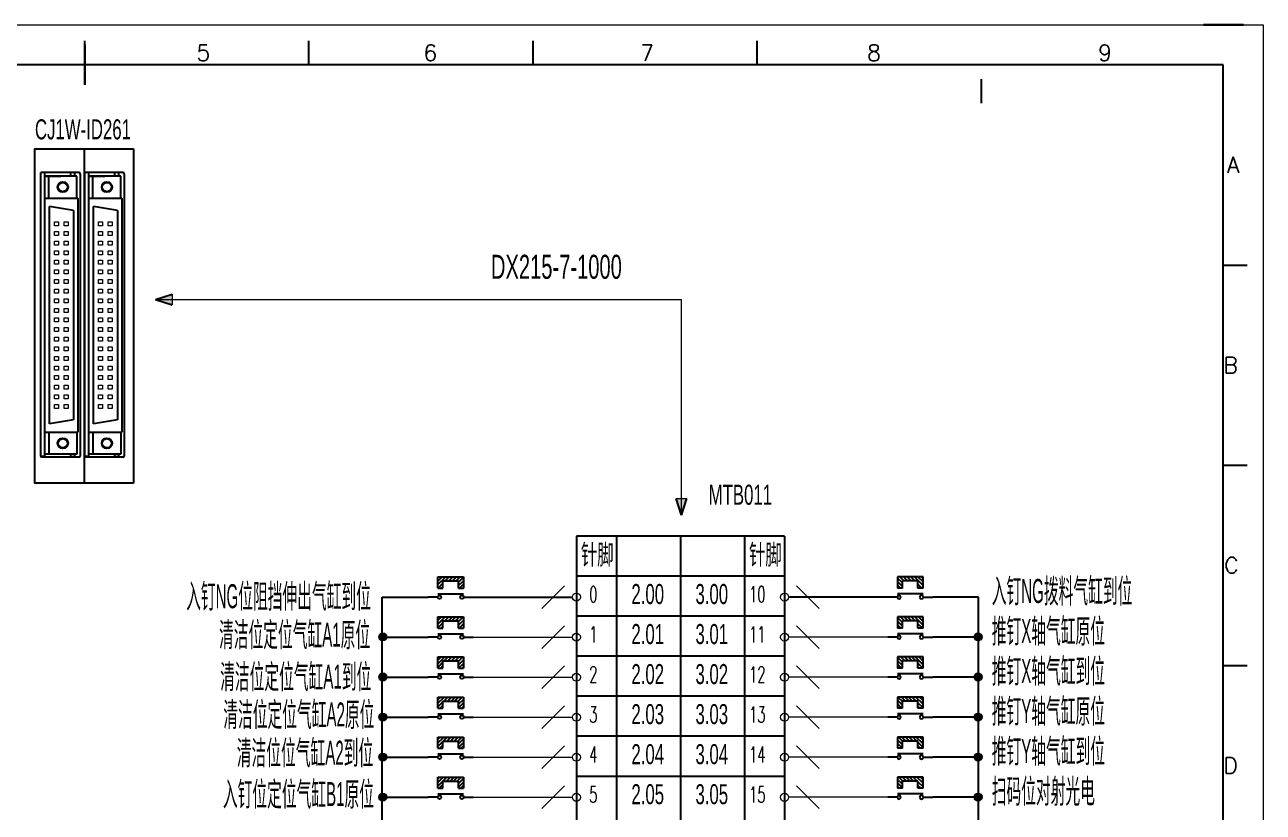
# Model space of a CAD drawing. Header units: millimetres. Extents: x 175 to 4940, y -2082 to 1907.
# Drawn here: x 1075.9 to 1230.6, y 211.4 to 309.8 of the extents above; entities that cross this region are included whole.
import ezdxf
from ezdxf.enums import TextEntityAlignment as Align

# ---------------------------------------------------------------- set-up
doc = ezdxf.new("R2010")
doc.units = ezdxf.units.MM
doc.layers.add('AE_BOR', color=1, linetype='Continuous')
doc.layers.add('Z_OM_GAIKEI', color=7, linetype='Continuous')
doc.layers.add('Dimension', color=3, linetype='Continuous', lineweight=13)
doc.styles.add('WD', font='romans.shx', dxfattribs={"width": 0.8, "bigfont": 'gbcbig.shx'})
doc.styles.add('样式 8', font='arial.ttf', dxfattribs={"width": 0.6, "height": 2.5})

# ---------------------------------------------------------------- blocks, each defined once
blk = doc.blocks.new('磁性开关')
at = {"linetype": 'ByBlock'}
h = blk.add_hatch(dxfattribs=at)
h.set_pattern_fill('ANSI31', color=256, scale=0.1, style=0)
h.paths.add_polyline_path([(-1910.88, -776.69), (-1910.88, -775.29), (-1907.69, -775.29), (-1907.69, -776.69), (-1908.31, -776.69), (-1908.31, -775.79), (-1910.25, -775.79), (-1910.25, -776.69)])
for p, q in [((-1910.88, -776.69), (-1910.88, -775.29)), ((-1910.88, -775.29), (-1907.69, -775.29)), ((-1910.25, -776.69), (-1910.25, -775.79)), ((-1910.25, -775.79), (-1908.31, -775.79)), ((-1908.31, -776.69), (-1908.31, -775.79)), ((-1907.69, -775.29), (-1907.69, -776.69)), ((-1910.91, -777.81), (-1912.09, -777.81)), ((-1910.88, -776.69), (-1910.25, -776.69)), ((-1910.88, -777.39), (-1907.69, -777.39)), ((-1908.31, -776.69), (-1907.69, -776.69)), ((-1907.66, -777.81), (-1906.48, -777.81))]:
    blk.add_line(p, q, dxfattribs=at)
for centre in [(-1910.68, -777.81), (-1907.88, -777.81)]:
    blk.add_circle(centre, 0.225, dxfattribs=at)

msp = doc.modelspace()

# ---------------------------------------------------------------- hatches: boundary and pattern name
for points in [[(1092.271, 275.44), (1094.34, 274.777), (1094.34, 276.103)], [(1157.977, 248.506), (1158.641, 250.576), (1157.314, 250.576)]]:
    msp.add_hatch(color=256).paths.add_polyline_path(points)
at = {"lineweight": -2}
for points in [[(1121.15, 233.304, 1), (1120.15, 233.304, 1)], [(1195.517, 233.304, 1), (1194.517, 233.304, 1)], [(1121.15, 228.304, 1), (1120.15, 228.304, 1)], [(1195.517, 228.304, 1), (1194.517, 228.304, 1)], [(1121.15, 223.304, 1), (1120.15, 223.304, 1)], [(1195.517, 223.304, 1), (1194.517, 223.304, 1)], [(1121.15, 218.304, 1), (1120.15, 218.304, 1)], [(1195.517, 218.304, 1), (1194.517, 218.304, 1)], [(1121.15, 213.304, 1), (1120.15, 213.304, 1)], [(1195.517, 213.304, 1), (1194.517, 213.304, 1)]]:
    msp.add_hatch(color=256, dxfattribs=at).paths.add_polyline_path(points)

# ---------------------------------------------------------------- linework, layer by layer
for p, q in [((1225.642, 304.754), (938.642, 304.754)), ((1225.642, 104.754), (1225.642, 304.754)), ((1077.14, 294.246), (1089.51, 294.246)), ((1077.14, 294.246), (1077.14, 252.509)), ((1083.325, 294.246), (1083.325, 252.509)), ((1089.51, 294.246), (1089.51, 252.509)), ((1082.68, 291.292), (1077.93, 291.292)), ((1088.18, 291.292), (1083.43, 291.292)), ((1092.271, 275.44), (1094.34, 276.103)), ((1092.271, 275.44), (1094.34, 274.777)), ((1077.93, 255.892), (1077.93, 255.742)), ((1082.68, 255.742), (1077.93, 255.742)), ((1083.43, 255.892), (1083.43, 255.742)), ((1088.18, 255.742), (1083.43, 255.742)), ((1089.51, 252.509), (1077.14, 252.509)), ((1157.977, 248.506), (1157.314, 250.576)), ((1157.977, 248.506), (1158.641, 250.576)), ((1170.834, 245.896), (1144.834, 245.896)), ((1144.834, 245.896), (1144.834, 155.896)), ((1149.834, 245.896), (1149.834, 155.896)), ((1157.834, 245.896), (1157.834, 155.896)), ((1165.834, 245.896), (1165.834, 155.896)), ((1170.834, 245.896), (1170.834, 155.896)), ((1170.834, 240.896), (1144.834, 240.896)), ((1120.584, 238.283), (1126.326, 238.283)), ((1131.938, 238.283), (1144.392, 238.283)), ((1183.734, 238.283), (1171.28, 238.283)), ((1195.088, 238.283), (1189.346, 238.283)), ((1170.834, 235.896), (1144.834, 235.896)), ((1120.584, 233.283), (1126.326, 233.283)), ((1195.088, 233.283), (1189.346, 233.283)), ((1170.834, 230.896), (1144.834, 230.896)), ((1120.584, 228.283), (1126.326, 228.283)), ((1195.088, 228.283), (1189.346, 228.283)), ((1170.834, 225.896), (1144.834, 225.896)), ((1120.584, 223.283), (1126.326, 223.283)), ((1195.088, 223.283), (1189.346, 223.283)), ((1170.834, 220.896), (1144.834, 220.896)), ((1120.584, 218.283), (1126.326, 218.283)), ((1195.088, 218.283), (1189.346, 218.283)), ((1170.834, 215.896), (1144.834, 215.896)), ((1120.584, 213.283), (1126.326, 213.283)), ((1195.088, 213.283), (1189.346, 213.283))]:
    msp.add_line(p, q)
at = {"lineweight": 0}
for p, q in [((1092.271, 275.44), (1157.977, 275.44)), ((1094.34, 276.103), (1094.34, 274.777)), ((1157.977, 248.506), (1157.977, 275.44)), ((1157.314, 250.576), (1158.641, 250.576)), ((1131.956, 233.283), (1144.338, 233.283)), ((1183.716, 233.283), (1171.334, 233.283)), ((1131.956, 228.283), (1144.338, 228.283)), ((1183.716, 228.283), (1171.334, 228.283)), ((1131.956, 223.283), (1144.338, 223.283)), ((1183.716, 223.283), (1171.334, 223.283)), ((1131.956, 218.283), (1144.338, 218.283)), ((1183.716, 218.283), (1171.334, 218.283)), ((1131.956, 213.283), (1144.338, 213.283)), ((1183.716, 213.283), (1171.334, 213.283))]:
    msp.add_line(p, q, dxfattribs=at)
at = {"color": 0, "lineweight": -2}
for p, q in [((1120.58, 153.283), (1120.58, 238.283)), ((1195.088, 153.283), (1195.088, 238.283))]:
    msp.add_line(p, q, dxfattribs=at)
at = {"lineweight": 0}
for points in [[(1079.642, 285.141), (1080.142, 285.141), (1080.142, 284.641), (1079.642, 284.641)], [(1080.842, 285.141), (1081.342, 285.141), (1081.342, 284.641), (1080.842, 284.641)], [(1085.142, 285.141), (1085.642, 285.141), (1085.642, 284.641), (1085.142, 284.641)], [(1086.342, 285.141), (1086.842, 285.141), (1086.842, 284.641), (1086.342, 284.641)], [(1079.642, 283.941), (1080.142, 283.941), (1080.142, 283.441), (1079.642, 283.441)], [(1080.842, 283.941), (1081.342, 283.941), (1081.342, 283.441), (1080.842, 283.441)], [(1085.142, 283.941), (1085.642, 283.941), (1085.642, 283.441), (1085.142, 283.441)], [(1086.342, 283.941), (1086.842, 283.941), (1086.842, 283.441), (1086.342, 283.441)], [(1079.642, 282.741), (1080.142, 282.741), (1080.142, 282.241), (1079.642, 282.241)], [(1080.842, 282.741), (1081.342, 282.741), (1081.342, 282.241), (1080.842, 282.241)], [(1085.142, 282.741), (1085.642, 282.741), (1085.642, 282.241), (1085.142, 282.241)], [(1086.342, 282.741), (1086.842, 282.741), (1086.842, 282.241), (1086.342, 282.241)], [(1079.642, 281.541), (1080.142, 281.541), (1080.142, 281.041), (1079.642, 281.041)], [(1079.642, 280.341), (1080.142, 280.341), (1080.142, 279.841), (1079.642, 279.841)], [(1080.842, 281.541), (1081.342, 281.541), (1081.342, 281.041), (1080.842, 281.041)], [(1080.842, 280.341), (1081.342, 280.341), (1081.342, 279.841), (1080.842, 279.841)], [(1085.142, 281.541), (1085.642, 281.541), (1085.642, 281.041), (1085.142, 281.041)], [(1085.142, 280.341), (1085.642, 280.341), (1085.642, 279.841), (1085.142, 279.841)], [(1086.342, 281.541), (1086.842, 281.541), (1086.842, 281.041), (1086.342, 281.041)], [(1086.342, 280.341), (1086.842, 280.341), (1086.842, 279.841), (1086.342, 279.841)], [(1079.642, 279.141), (1080.142, 279.141), (1080.142, 278.641), (1079.642, 278.641)], [(1080.842, 279.141), (1081.342, 279.141), (1081.342, 278.641), (1080.842, 278.641)], [(1085.142, 279.141), (1085.642, 279.141), (1085.642, 278.641), (1085.142, 278.641)], [(1086.342, 279.141), (1086.842, 279.141), (1086.842, 278.641), (1086.342, 278.641)], [(1079.642, 277.941), (1080.142, 277.941), (1080.142, 277.441), (1079.642, 277.441)], [(1080.842, 277.941), (1081.342, 277.941), (1081.342, 277.441), (1080.842, 277.441)], [(1085.142, 277.941), (1085.642, 277.941), (1085.642, 277.441), (1085.142, 277.441)], [(1086.342, 277.941), (1086.842, 277.941), (1086.842, 277.441), (1086.342, 277.441)], [(1079.642, 276.741), (1080.142, 276.741), (1080.142, 276.241), (1079.642, 276.241)], [(1079.642, 275.541), (1080.142, 275.541), (1080.142, 275.041), (1079.642, 275.041)], [(1080.842, 276.741), (1081.342, 276.741), (1081.342, 276.241), (1080.842, 276.241)], [(1080.842, 275.541), (1081.342, 275.541), (1081.342, 275.041), (1080.842, 275.041)], [(1085.142, 276.741), (1085.642, 276.741), (1085.642, 276.241), (1085.142, 276.241)], [(1085.142, 275.541), (1085.642, 275.541), (1085.642, 275.041), (1085.142, 275.041)], [(1086.342, 276.741), (1086.842, 276.741), (1086.842, 276.241), (1086.342, 276.241)], [(1086.342, 275.541), (1086.842, 275.541), (1086.842, 275.041), (1086.342, 275.041)], [(1079.642, 274.341), (1080.142, 274.341), (1080.142, 273.841), (1079.642, 273.841)], [(1080.842, 274.341), (1081.342, 274.341), (1081.342, 273.841), (1080.842, 273.841)], [(1085.142, 274.341), (1085.642, 274.341), (1085.642, 273.841), (1085.142, 273.841)], [(1086.342, 274.341), (1086.842, 274.341), (1086.842, 273.841), (1086.342, 273.841)], [(1079.642, 273.141), (1080.142, 273.141), (1080.142, 272.641), (1079.642, 272.641)], [(1080.842, 273.141), (1081.342, 273.141), (1081.342, 272.641), (1080.842, 272.641)], [(1085.142, 273.141), (1085.642, 273.141), (1085.642, 272.641), (1085.142, 272.641)], [(1086.342, 273.141), (1086.842, 273.141), (1086.842, 272.641), (1086.342, 272.641)], [(1079.642, 271.941), (1080.142, 271.941), (1080.142, 271.441), (1079.642, 271.441)], [(1080.842, 271.941), (1081.342, 271.941), (1081.342, 271.441), (1080.842, 271.441)], [(1085.142, 271.941), (1085.642, 271.941), (1085.642, 271.441), (1085.142, 271.441)], [(1086.342, 271.941), (1086.842, 271.941), (1086.842, 271.441), (1086.342, 271.441)], [(1079.642, 270.741), (1080.142, 270.741), (1080.142, 270.241), (1079.642, 270.241)], [(1079.642, 269.541), (1080.142, 269.541), (1080.142, 269.041), (1079.642, 269.041)], [(1080.842, 270.741), (1081.342, 270.741), (1081.342, 270.241), (1080.842, 270.241)], [(1080.842, 269.541), (1081.342, 269.541), (1081.342, 269.041), (1080.842, 269.041)], [(1085.142, 270.741), (1085.642, 270.741), (1085.642, 270.241), (1085.142, 270.241)], [(1085.142, 269.541), (1085.642, 269.541), (1085.642, 269.041), (1085.142, 269.041)], [(1086.342, 270.741), (1086.842, 270.741), (1086.842, 270.241), (1086.342, 270.241)], [(1086.342, 269.541), (1086.842, 269.541), (1086.842, 269.041), (1086.342, 269.041)], [(1079.642, 268.341), (1080.142, 268.341), (1080.142, 267.841), (1079.642, 267.841)], [(1080.842, 268.341), (1081.342, 268.341), (1081.342, 267.841), (1080.842, 267.841)], [(1085.142, 268.341), (1085.642, 268.341), (1085.642, 267.841), (1085.142, 267.841)], [(1086.342, 268.341), (1086.842, 268.341), (1086.842, 267.841), (1086.342, 267.841)], [(1079.642, 267.141), (1080.142, 267.141), (1080.142, 266.641), (1079.642, 266.641)], [(1080.842, 267.141), (1081.342, 267.141), (1081.342, 266.641), (1080.842, 266.641)], [(1085.142, 267.141), (1085.642, 267.141), (1085.642, 266.641), (1085.142, 266.641)], [(1086.342, 267.141), (1086.842, 267.141), (1086.842, 266.641), (1086.342, 266.641)], [(1079.642, 265.941), (1080.142, 265.941), (1080.142, 265.441), (1079.642, 265.441)], [(1079.642, 264.741), (1080.142, 264.741), (1080.142, 264.241), (1079.642, 264.241)], [(1080.842, 265.941), (1081.342, 265.941), (1081.342, 265.441), (1080.842, 265.441)], [(1080.842, 264.741), (1081.342, 264.741), (1081.342, 264.241), (1080.842, 264.241)], [(1085.142, 265.941), (1085.642, 265.941), (1085.642, 265.441), (1085.142, 265.441)], [(1085.142, 264.741), (1085.642, 264.741), (1085.642, 264.241), (1085.142, 264.241)], [(1086.342, 265.941), (1086.842, 265.941), (1086.842, 265.441), (1086.342, 265.441)], [(1086.342, 264.741), (1086.842, 264.741), (1086.842, 264.241), (1086.342, 264.241)], [(1079.642, 263.541), (1080.142, 263.541), (1080.142, 263.041), (1079.642, 263.041)], [(1080.842, 263.541), (1081.342, 263.541), (1081.342, 263.041), (1080.842, 263.041)], [(1085.142, 263.541), (1085.642, 263.541), (1085.642, 263.041), (1085.142, 263.041)], [(1086.342, 263.541), (1086.842, 263.541), (1086.842, 263.041), (1086.342, 263.041)], [(1079.642, 262.341), (1080.142, 262.341), (1080.142, 261.841), (1079.642, 261.841)], [(1080.842, 262.341), (1081.342, 262.341), (1081.342, 261.841), (1080.842, 261.841)], [(1085.142, 262.341), (1085.642, 262.341), (1085.642, 261.841), (1085.142, 261.841)], [(1086.342, 262.341), (1086.842, 262.341), (1086.842, 261.841), (1086.342, 261.841)]]:
    msp.add_lwpolyline(points, close=True, dxfattribs=at)
for centre in [(1144.834, 238.279), (1170.834, 238.279), (1120.65, 233.304), (1144.834, 233.279), (1170.834, 233.279), (1195.017, 233.304), (1120.65, 228.304), (1144.834, 228.279), (1170.834, 228.279), (1195.017, 228.304), (1120.65, 223.304), (1144.834, 223.279), (1170.834, 223.279), (1195.017, 223.304), (1120.65, 218.304), (1144.834, 218.279), (1170.834, 218.279), (1195.017, 218.304), (1120.65, 213.304), (1144.834, 213.279), (1170.834, 213.279), (1195.017, 213.304)]:
    msp.add_circle(centre, 0.5, dxfattribs=at)
at = {"layer": 'AE_BOR', "color": 1, "lineweight": 15}
for p, q in [((933.639, 309.754), (1230.639, 309.754)), ((1230.639, 309.754), (1230.639, 99.754))]:
    msp.add_line(p, q, dxfattribs=at)
at = {"layer": 'AE_BOR', "lineweight": 30}
msp.add_line((1228.172, 309.754), (1223.172, 309.754), dxfattribs=at)
at = {"layer": 'AE_BOR'}
for p, q in [((1083.422, 304.754), (1083.422, 307.754)), ((1111.422, 304.754), (1111.422, 307.754)), ((1139.422, 304.754), (1139.422, 307.754)), ((1167.422, 304.754), (1167.422, 307.754)), ((1195.422, 299.957), (1195.422, 302.957)), ((1225.642, 279.754), (1228.642, 279.754)), ((1225.642, 254.754), (1228.642, 254.754)), ((1225.642, 229.754), (1228.642, 229.754))]:
    msp.add_line(p, q, dxfattribs=at)
at = {"layer": 'AE_BOR', "color": 2, "lineweight": 30}
msp.add_line((1083.422, 302.254), (1083.422, 307.254), dxfattribs=at)
at = {"layer": 'Dimension', "lineweight": 0}
for p, q in [((1140.516, 236.865), (1143.345, 239.694)), ((1140.516, 236.865), (1143.345, 239.694)), ((1175.156, 236.865), (1172.327, 239.694)), ((1175.156, 236.865), (1172.327, 239.694)), ((1140.516, 231.865), (1143.345, 234.694)), ((1175.156, 231.865), (1172.327, 234.694)), ((1140.516, 226.865), (1143.345, 229.694)), ((1175.156, 226.865), (1172.327, 229.694)), ((1140.516, 221.865), (1143.345, 224.694)), ((1175.156, 221.865), (1172.327, 224.694)), ((1140.516, 216.865), (1143.345, 219.694)), ((1175.156, 216.865), (1172.327, 219.694)), ((1140.516, 211.865), (1143.345, 214.694)), ((1175.156, 211.865), (1172.327, 214.694))]:
    msp.add_line(p, q, dxfattribs=at)
at = {"layer": 'Z_OM_GAIKEI'}
for p, q in [((1077.93, 255.892), (1077.93, 291.292)), ((1078.43, 255.892), (1078.43, 291.292)), ((1081.68, 290.861), (1081.68, 291.292)), ((1082.18, 290.861), (1082.18, 291.292)), ((1082.83, 291.142), (1082.83, 255.892)), ((1083.43, 255.892), (1083.43, 291.292)), ((1083.93, 255.892), (1083.93, 291.292)), ((1087.18, 290.861), (1087.18, 291.292)), ((1087.68, 290.861), (1087.68, 291.292)), ((1088.33, 291.142), (1088.33, 255.892)), ((1078.43, 256.121), (1078.43, 290.861)), ((1078.43, 290.861), (1080.43, 290.861)), ((1082.43, 290.861), (1078.43, 290.861)), ((1078.93, 288.111), (1078.93, 290.861)), ((1082.43, 288.111), (1082.43, 290.861)), ((1083.93, 256.121), (1083.93, 290.861)), ((1083.93, 290.861), (1085.93, 290.861)), ((1087.93, 290.861), (1083.93, 290.861)), ((1084.43, 288.111), (1084.43, 290.861)), ((1087.93, 288.111), (1087.93, 290.861)), ((1078.43, 288.111), (1082.555, 288.111)), ((1078.43, 288.111), (1082.555, 288.111)), ((1082.555, 288.111), (1082.555, 258.871)), ((1083.93, 288.111), (1088.055, 288.111)), ((1083.93, 288.111), (1088.055, 288.111)), ((1088.055, 288.111), (1088.055, 258.871)), ((1081.992, 286.571), (1078.992, 287.071)), ((1078.992, 259.911), (1078.992, 287.071)), ((1081.992, 286.571), (1081.992, 260.411)), ((1087.492, 286.571), (1084.492, 287.071)), ((1084.492, 259.911), (1084.492, 287.071)), ((1087.492, 286.571), (1087.492, 260.411)), ((1081.992, 260.411), (1078.992, 259.911)), ((1087.492, 260.411), (1084.492, 259.911)), ((1078.43, 258.871), (1082.555, 258.871)), ((1078.93, 258.871), (1078.93, 256.121)), ((1082.43, 258.871), (1082.43, 256.121)), ((1083.93, 258.871), (1088.055, 258.871)), ((1084.43, 258.871), (1084.43, 256.121)), ((1087.93, 258.871), (1087.93, 256.121)), ((1077.93, 255.892), (1078.43, 255.892)), ((1082.43, 256.121), (1078.43, 256.121)), ((1081.68, 255.842), (1081.68, 256.121)), ((1081.68, 255.842), (1082.18, 255.842)), ((1082.18, 255.842), (1082.18, 256.121)), ((1083.43, 255.892), (1083.93, 255.892)), ((1087.93, 256.121), (1083.93, 256.121)), ((1087.18, 255.842), (1087.18, 256.121)), ((1087.18, 255.842), (1087.68, 255.842)), ((1087.68, 255.842), (1087.68, 256.121))]:
    msp.add_line(p, q, dxfattribs=at)
for centre, radius in [((1080.68, 289.486), 0.65), ((1080.68, 289.486), 0.575), ((1086.18, 289.486), 0.65), ((1086.18, 289.486), 0.575), ((1080.68, 257.496), 0.65), ((1080.68, 257.496), 0.575), ((1086.18, 257.496), 0.65), ((1086.18, 257.496), 0.575)]:
    msp.add_circle(centre, radius, dxfattribs=at)
for centre, start, end in [((1082.68, 291.142), 0, 90), ((1088.18, 291.142), 0, 90), ((1082.68, 255.892), 270, 0), ((1088.18, 255.892), 270, 0)]:
    msp.add_arc(centre, 0.15, start, end, dxfattribs=at)

# ---------------------------------------------------------------- block references
at = {"linetype": 'ByBlock'}
for p in [(3038.414, 1016.096), (3038.414, 1011.096), (3038.414, 1006.096), (3038.414, 1001.096), (3038.414, 996.096), (3038.414, 991.096)]:
    msp.add_blockref('磁性开关', p, dxfattribs=at)
at = {"linetype": 'ByBlock', "xscale": -1}
for p in [(-722.742, 1016.096), (-722.742, 1011.096), (-722.742, 1006.096), (-722.742, 1001.096), (-722.742, 996.096), (-722.742, 991.096)]:
    msp.add_blockref('磁性开关', p, dxfattribs=at)

# ---------------------------------------------------------------- texts
at = {"lineweight": 0, "style": 'WD', "width": 0.6}
for s, p in [('0', (1147.464, 237.629)), ('10', (1168.464, 237.629)), ('1', (1147.464, 232.629)), ('11', (1168.464, 232.629)), ('2', (1147.464, 227.629)), ('12', (1168.464, 227.629)), ('3', (1147.464, 222.629)), ('13', (1168.464, 222.629)), ('4', (1147.464, 217.629)), ('14', (1168.464, 217.629)), ('5', (1147.464, 212.629)), ('15', (1168.464, 212.629))]:
    msp.add_text(s, height=2, dxfattribs=at).set_placement(p, align=Align.RIGHT)
at = {"layer": 'AE_BOR', "style": 'WD'}
for s, p in [('5', (1098.233, 305.254)), ('6', (1126.579, 305.254)), ('7', (1153.676, 305.254)), ('8', (1182.006, 305.254)), ('9', (1210.87, 305.254))]:
    msp.add_text(s, height=2, dxfattribs=at).set_placement(p, align=Align.CENTER)
for s, p in [('A', (1227.666, 292.254)), ('B', (1227.475, 267.254)), ('C', (1227.571, 242.254)), ('D', (1227.475, 217.254))]:
    msp.add_text(s, height=2, dxfattribs=at).set_placement(p, align=Align.MIDDLE_RIGHT)
at = {"layer": 'Dimension', "color": 3, "lineweight": 0, "style": '样式 8', "width": 0.6}
for s, p in [('CJ1W-ID261 ', (1089.767, 295.448)), ('针脚', (1149.49, 242.343)), ('针脚', (1170.49, 242.343))]:
    msp.add_text(s, height=2.5, dxfattribs=at).set_placement(p, align=Align.RIGHT)
at = {"layer": 'Dimension', "lineweight": 0, "style": '样式 8', "width": 0.6}
msp.add_text('DX215-7-1000', height=3, dxfattribs=at).set_placement((1134.157, 278.032))
at = {"layer": 'Dimension', "color": 3, "lineweight": 0, "style": '样式 8', "width": 0.6}
msp.add_text('MTB011', height=2.5, dxfattribs=at).set_placement((1161.359, 249.819))
at = {"layer": 'Dimension', "color": 3, "lineweight": 0, "style": '样式 8', "width": 0.45}
for s, p in [('入钉NG位阻挡伸出气缸到位', (1096.08, 238.395)), ('入钉NG拨料气缸到位', (1196.725, 239.05)), ('清洁位定位气缸A1原位', (1100.192, 233.598)), ('推钉X轴气缸原位', (1196.725, 234.05)), ('推钉X轴气缸到位', (1196.725, 229.05)), ('清洁位定位气缸A1到位', (1100.33, 228.346)), ('推钉Y轴气缸原位', (1196.725, 224.05)), ('清洁位定位气缸A2原位', (1100.721, 223.624)), ('清洁位位气缸A2到位', (1102.414, 218.842)), ('推钉Y轴气缸到位', (1196.725, 219.05)), ('入钉位定位气缸B1原位', (1100.67, 213.685)), ('扫码位对射光电', (1196.725, 214.05))]:
    msp.add_text(s, height=3, dxfattribs=at).set_placement(p, align=Align.MIDDLE_LEFT)
at = {"layer": 'Dimension', "color": 0, "lineweight": 0, "style": '样式 8', "width": 0.6}
for s, p in [('2.00', (1155.786, 237.417)), ('3.00', (1163.786, 237.417)), ('2.01', (1155.786, 232.417)), ('3.01', (1163.786, 232.417)), ('2.02', (1155.786, 227.417)), ('3.02', (1163.786, 227.417)), ('2.03', (1155.786, 222.417)), ('3.03', (1163.786, 222.417)), ('2.04', (1155.786, 217.417)), ('3.04', (1163.786, 217.417)), ('2.05', (1155.786, 212.417)), ('3.05', (1163.786, 212.417))]:
    msp.add_text(s, height=2.5, dxfattribs=at).set_placement(p, align=Align.RIGHT)

doc.saveas('drawing.dxf')
